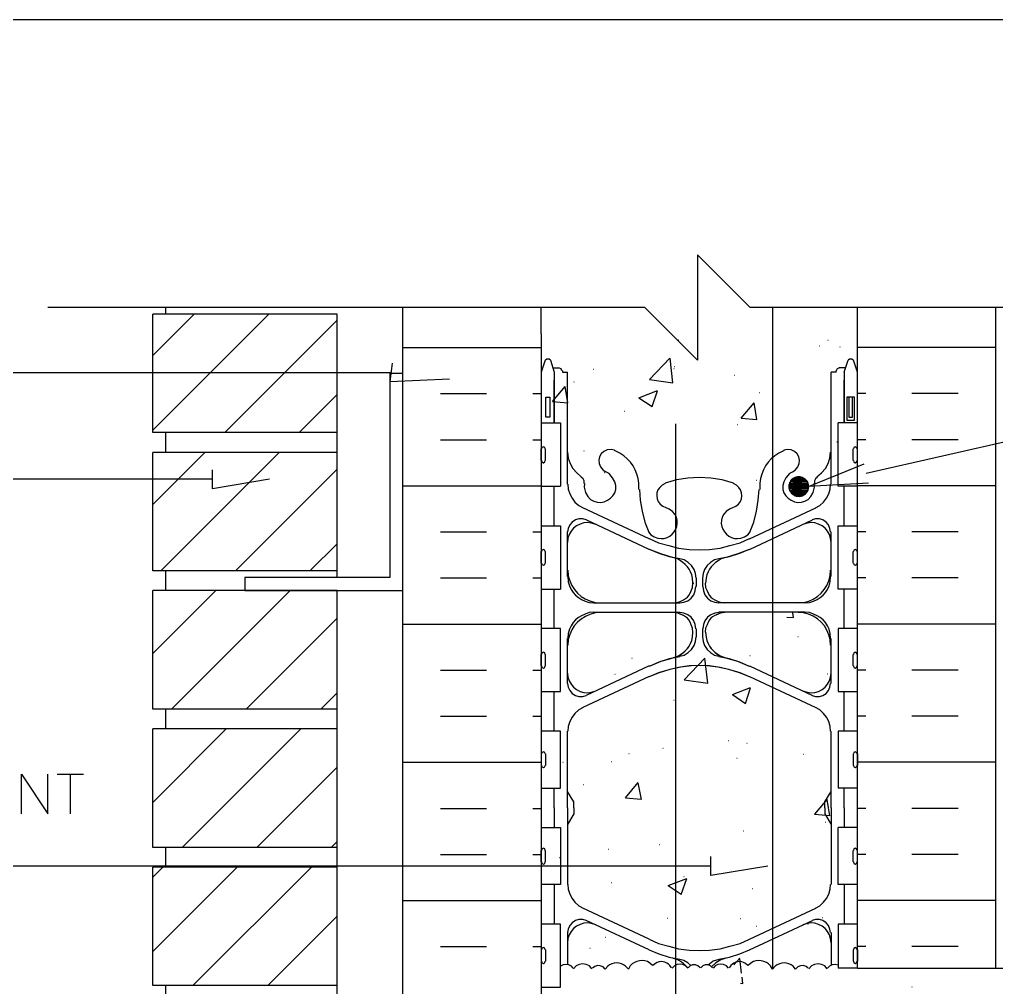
# Model space of a CAD drawing. Header units: millimetres. Extents: x 14 to 201, y 16 to 268.
# Drawn here: x 69.7 to 128.6, y 209.4 to 267.7 of the extents above; entities that cross this region are included whole.
import ezdxf

# ---------------------------------------------------------------- set-up
doc = ezdxf.new("R2010")
doc.units = ezdxf.units.MM
doc.layers.get('0').update_dxf_attribs({"linetype": 'CONTINUOUS'})

msp = doc.modelspace()

# ---------------------------------------------------------------- linework, layer by layer
at = {"color": 0}
for p, q in [((17.0174, 267.716), (198.121, 267.716)), ((110.596, 253.534), (110.596, 247.184)), ((110.596, 253.534), (113.771, 250.359)), ((107.421, 250.359), (71.4375, 250.359)), ((78.5495, 249.957), (78.5495, 250.359)), ((92.837, 248.772), (92.837, 250.359)), ((101.177, 248.772), (101.177, 250.359)), ((110.596, 247.184), (107.421, 250.359)), ((134.917, 250.359), (113.771, 250.359)), ((115.105, 250.359), (115.105, 210.524)), ((120.227, 248.772), (120.227, 250.359)), ((128.567, 248.772), (128.567, 250.359)), ((77.7667, 242.824), (77.7667, 249.957)), ((88.8792, 249.957), (77.7667, 249.957)), ((88.8792, 234.082), (88.8792, 249.957)), ((92.837, 191.622), (92.837, 248.772)), ((101.177, 248.772), (101.177, 191.622)), ((120.227, 210.524), (120.227, 248.772)), ((128.567, 210.524), (128.567, 248.772)), ((92.075, 245.872), (92.2017, 246.994)), ((101.41, 247.184), (101.177, 246.465)), ((101.516, 247.247), (101.431, 247.184)), ((101.643, 247.247), (101.516, 247.247)), ((101.727, 247.184), (101.643, 247.247)), ((101.727, 247.184), (101.96, 246.465)), ((101.896, 246.718), (102.278, 246.718)), ((102.383, 246.655), (102.278, 246.698)), ((119.105, 246.698), (118.999, 246.655)), ((119.508, 246.718), (119.105, 246.718)), ((119.422, 246.465), (119.676, 247.184)), ((119.761, 247.247), (119.676, 247.184)), ((119.888, 247.247), (119.761, 247.247)), ((119.972, 247.184), (119.888, 247.247)), ((120.227, 246.465), (119.994, 247.184)), ((92.1385, 246.422), (37.2745, 246.422)), ((92.837, 246.379), (92.0542, 246.379)), ((92.0542, 246.379), (92.0542, 234.082)), ((92.837, 233.299), (92.837, 246.379)), ((101.177, 246.465), (101.177, 242.019)), ((101.96, 246.465), (101.96, 243.396)), ((102.425, 246.549), (102.383, 246.655)), ((102.446, 246.549), (102.446, 246.465)), ((102.446, 246.549), (102.468, 246.549)), ((102.446, 246.465), (102.765, 246.465)), ((102.765, 239.713), (102.765, 246.465)), ((118.956, 246.465), (118.64, 246.465)), ((118.64, 239.713), (118.64, 246.465)), ((118.999, 246.655), (118.956, 246.549)), ((118.956, 246.465), (118.956, 246.549)), ((119.422, 246.465), (119.422, 243.396)), ((120.227, 242.019), (120.227, 246.465)), ((95.6525, 246.042), (92.075, 245.872)), ((101.96, 243.396), (101.96, 245.979)), ((119.422, 243.396), (119.422, 245.979)), ((120.756, 240.368), (144.06, 245.682)), ((101.451, 243.756), (101.451, 244.961)), ((101.451, 244.961), (101.684, 244.961)), ((101.684, 244.961), (101.684, 243.756)), ((120.057, 244.961), (119.592, 244.961)), ((119.592, 244.961), (119.592, 243.566)), ((119.931, 244.961), (119.718, 244.961)), ((119.718, 244.961), (119.718, 243.756)), ((119.931, 243.756), (119.931, 244.961)), ((120.057, 243.566), (120.057, 244.961)), ((101.684, 243.756), (101.451, 243.756)), ((119.718, 243.756), (119.931, 243.756)), ((101.177, 243.396), (102.342, 243.396)), ((102.342, 243.396), (102.342, 239.586)), ((109.262, 243.353), (109.262, 132.715)), ((120.227, 243.396), (119.063, 243.396)), ((119.063, 239.586), (119.063, 243.396)), ((119.592, 243.566), (120.057, 243.566)), ((88.8792, 242.824), (77.7667, 242.824)), ((78.5495, 241.617), (78.5495, 242.824)), ((77.7667, 234.484), (77.7667, 241.617)), ((88.8792, 241.617), (77.7667, 241.617)), ((101.177, 241.131), (101.177, 241.829)), ((101.177, 241.66), (101.197, 241.66)), ((101.22, 241.913), (101.197, 241.829)), ((101.304, 241.956), (101.22, 241.913)), ((101.388, 241.913), (101.304, 241.956)), ((101.304, 241.956), (101.324, 241.956)), ((101.41, 241.829), (101.388, 241.913)), ((101.431, 241.131), (101.431, 241.829)), ((102.765, 241.639), (102.807, 241.279)), ((105.58, 241.766), (105.388, 241.808)), ((105.917, 241.576), (105.58, 241.745)), ((115.824, 241.745), (115.485, 241.576)), ((115.994, 241.808), (115.804, 241.766)), ((118.576, 241.279), (118.617, 241.639)), ((119.972, 241.131), (119.972, 241.829)), ((120.015, 241.913), (119.994, 241.829)), ((120.1, 241.956), (120.015, 241.913)), ((120.1, 241.956), (120.121, 241.956)), ((120.184, 241.913), (120.1, 241.956)), ((120.205, 241.829), (120.184, 241.913)), ((120.227, 241.131), (120.227, 241.829)), ((120.227, 241.66), (120.247, 241.66)), ((101.177, 241.3), (101.197, 241.3)), ((101.197, 241.131), (101.22, 241.046)), ((101.22, 241.046), (101.304, 241.004)), ((101.304, 241.004), (101.388, 241.046)), ((101.304, 241.004), (101.324, 241.004)), ((101.388, 241.046), (101.41, 241.131)), ((102.807, 241.279), (102.912, 240.961)), ((102.912, 240.961), (103.081, 240.644)), ((117.285, 239.564), (120.629, 240.94)), ((118.3, 240.644), (118.47, 240.961)), ((118.47, 240.961), (118.576, 241.279)), ((119.994, 241.131), (120.015, 241.046)), ((120.015, 241.046), (120.1, 241.004)), ((120.1, 241.004), (120.184, 241.046)), ((120.1, 241.004), (120.121, 241.004)), ((120.184, 241.046), (120.205, 241.131)), ((120.227, 241.3), (120.247, 241.3)), ((81.365, 239.437), (81.365, 240.581)), ((103.081, 240.644), (103.314, 240.391)), ((103.314, 240.391), (103.59, 240.158)), ((104.902, 240.558), (105.071, 240.454)), ((105.261, 240.348), (105.071, 240.454)), ((116.333, 240.454), (116.141, 240.348)), ((116.31, 240.454), (116.48, 240.558)), ((117.792, 240.158), (118.068, 240.391)), ((118.068, 240.391), (118.3, 240.644)), ((81.365, 240.009), (55.0968, 240.009)), ((84.7933, 240.009), (81.365, 239.437)), ((102.785, 239.713), (102.807, 239.416)), ((103.696, 240.029), (103.59, 240.135)), ((103.759, 239.903), (103.696, 240.029)), ((103.759, 239.755), (103.759, 239.903)), ((103.78, 239.755), (103.759, 239.522)), ((107.061, 239.396), (107.061, 239.776)), ((108.649, 239.755), (108.458, 239.649)), ((109.325, 239.966), (108.649, 239.776)), ((110.003, 240.072), (109.325, 239.966)), ((110.702, 240.115), (110.003, 240.072)), ((111.401, 240.072), (110.702, 240.115)), ((112.077, 239.966), (111.401, 240.072)), ((112.755, 239.776), (112.077, 239.966)), ((112.945, 239.649), (112.755, 239.755)), ((114.343, 239.776), (114.343, 239.396)), ((116.163, 239.819), (116.1, 239.649)), ((117.263, 239.67), (116.1, 239.67)), ((116.1, 239.67), (117.285, 239.564)), ((116.1, 239.67), (117.263, 239.67)), ((116.1, 239.649), (116.1, 239.48)), ((117.242, 239.776), (116.12, 239.776)), ((116.12, 239.776), (117.263, 239.67)), ((116.12, 239.776), (117.242, 239.776)), ((117.199, 239.882), (116.184, 239.882)), ((116.184, 239.882), (117.242, 239.776)), ((116.184, 239.882), (117.199, 239.882)), ((117.115, 239.966), (116.247, 239.966)), ((116.247, 239.966), (117.199, 239.882)), ((116.247, 239.966), (117.115, 239.966)), ((117.052, 240.029), (116.333, 240.029)), ((116.333, 240.029), (117.115, 239.966)), ((116.333, 240.029), (117.052, 240.029)), ((116.946, 240.093), (116.417, 240.093)), ((116.417, 240.093), (117.052, 240.029)), ((116.417, 240.093), (116.946, 240.093)), ((116.84, 240.135), (116.523, 240.135)), ((116.523, 240.135), (116.946, 240.093)), ((116.523, 240.135), (116.84, 240.135)), ((116.629, 240.158), (116.84, 240.135)), ((116.629, 240.158), (116.733, 240.158)), ((116.733, 240.158), (116.84, 240.135)), ((116.84, 240.135), (116.946, 240.093)), ((116.946, 240.093), (117.052, 240.029)), ((117.052, 240.029), (117.115, 239.966)), ((117.115, 239.966), (117.199, 239.882)), ((117.263, 239.733), (117.179, 239.903)), ((117.199, 239.882), (117.242, 239.776)), ((117.242, 239.776), (117.263, 239.67)), ((117.285, 239.564), (117.263, 239.733)), ((117.263, 239.67), (117.285, 239.564)), ((120.904, 239.776), (117.285, 239.564)), ((117.644, 239.522), (117.624, 239.755)), ((117.708, 240.029), (117.644, 239.903)), ((117.644, 239.903), (117.644, 239.755)), ((117.814, 240.135), (117.708, 240.029)), ((118.597, 239.416), (118.617, 239.713)), ((101.177, 239.586), (102.342, 239.586)), ((101.96, 237.193), (101.96, 239.586)), ((102.807, 239.416), (102.891, 239.12)), ((102.891, 239.12), (103.039, 238.867)), ((107.104, 239.396), (107.145, 238.738)), ((114.257, 238.738), (114.3, 239.396)), ((117.285, 239.564), (116.1, 239.564)), ((116.1, 239.564), (117.263, 239.459)), ((116.1, 239.564), (117.285, 239.564)), ((116.1, 239.48), (116.163, 239.31)), ((117.263, 239.459), (116.1, 239.459)), ((116.1, 239.459), (117.242, 239.353)), ((116.1, 239.459), (117.263, 239.459)), ((117.242, 239.353), (116.12, 239.353)), ((116.12, 239.353), (117.199, 239.247)), ((116.12, 239.353), (117.242, 239.353)), ((116.163, 239.31), (116.247, 239.163)), ((117.199, 239.247), (116.184, 239.247)), ((116.184, 239.247), (117.115, 239.163)), ((116.184, 239.247), (117.199, 239.247)), ((116.247, 239.163), (116.396, 239.057)), ((117.115, 239.163), (116.247, 239.163)), ((116.247, 239.163), (117.052, 239.077)), ((116.247, 239.163), (117.115, 239.163)), ((117.052, 239.077), (116.333, 239.077)), ((116.333, 239.077), (116.946, 239.034)), ((116.333, 239.077), (117.052, 239.077)), ((116.396, 239.057), (116.566, 238.993)), ((116.903, 239.014), (117.052, 239.099)), ((117.052, 239.077), (116.946, 239.034)), ((117.052, 239.099), (117.179, 239.226)), ((117.115, 239.163), (117.052, 239.077)), ((117.199, 239.247), (117.115, 239.163)), ((117.179, 239.226), (117.263, 239.396)), ((117.242, 239.353), (117.199, 239.247)), ((117.263, 239.459), (117.242, 239.353)), ((117.263, 239.396), (117.285, 239.564)), ((117.285, 239.564), (117.263, 239.459)), ((118.364, 238.867), (118.513, 239.12)), ((118.513, 239.12), (118.597, 239.416)), ((120.227, 239.586), (119.063, 239.586)), ((119.422, 237.193), (119.422, 239.586)), ((103.039, 238.867), (103.208, 238.633)), ((103.208, 238.633), (103.441, 238.421)), ((107.145, 238.738), (107.251, 238.082)), ((114.151, 238.082), (114.257, 238.738)), ((116.946, 239.034), (116.417, 239.034)), ((116.417, 239.034), (116.84, 238.993)), ((116.417, 239.034), (116.946, 239.034)), ((116.84, 238.993), (116.523, 238.993)), ((116.523, 238.993), (116.733, 238.971)), ((116.523, 238.993), (116.84, 238.993)), ((116.566, 238.993), (116.733, 238.971)), ((116.733, 238.971), (116.629, 238.971)), ((116.733, 238.971), (116.903, 239.014)), ((116.84, 238.993), (116.733, 238.971)), ((116.946, 239.034), (116.84, 238.993)), ((117.961, 238.421), (118.194, 238.633)), ((118.194, 238.633), (118.364, 238.867)), ((103.441, 238.421), (103.696, 238.274)), ((107.674, 236.411), (103.674, 238.274)), ((107.674, 236.411), (103.674, 238.274)), ((107.251, 238.082), (107.421, 237.427)), ((108.5, 238.379), (108.692, 238.294)), ((108.882, 238.209), (108.669, 238.294)), ((112.733, 238.294), (112.522, 238.209)), ((112.713, 238.294), (112.903, 238.379)), ((113.728, 236.411), (117.729, 238.274)), ((113.728, 236.411), (117.729, 238.274)), ((113.983, 237.427), (114.151, 238.082)), ((117.708, 238.274), (117.961, 238.421)), ((103.039, 237.427), (102.891, 237.257)), ((103.23, 237.553), (103.039, 237.427)), ((103.441, 237.617), (103.23, 237.553)), ((103.674, 237.617), (103.441, 237.617)), ((103.886, 237.553), (103.674, 237.617)), ((107.674, 235.776), (103.886, 237.553)), ((107.674, 235.776), (103.886, 237.553)), ((104.458, 237.279), (104.203, 237.363)), ((104.458, 237.279), (104.203, 237.363)), ((107.421, 237.427), (107.654, 236.813)), ((113.728, 235.776), (117.518, 237.553)), ((113.728, 235.776), (117.518, 237.553)), ((113.75, 236.813), (113.983, 237.427)), ((117.199, 237.363), (116.946, 237.279)), ((117.199, 237.363), (116.946, 237.279)), ((117.708, 237.617), (117.496, 237.553)), ((117.941, 237.617), (117.708, 237.617)), ((118.153, 237.553), (117.941, 237.617)), ((118.343, 237.427), (118.153, 237.553)), ((118.491, 237.257), (118.343, 237.427)), ((101.177, 237.193), (102.342, 237.193)), ((102.342, 237.193), (102.342, 233.383)), ((102.807, 237.046), (102.765, 236.834)), ((102.765, 234.145), (102.765, 236.834)), ((102.891, 237.257), (102.807, 237.046)), ((107.633, 236.834), (107.781, 236.664)), ((113.622, 236.664), (113.771, 236.834)), ((118.576, 237.046), (118.491, 237.257)), ((118.617, 236.834), (118.576, 237.046)), ((118.64, 234.145), (118.64, 236.834)), ((119.063, 233.383), (119.063, 237.193)), ((119.063, 237.193), (120.227, 237.193)), ((102.785, 236.454), (102.765, 236.198)), ((102.785, 236.454), (102.765, 236.198)), ((107.674, 236.431), (108.246, 236.178)), ((108.246, 236.178), (108.859, 236.008)), ((112.543, 236.008), (113.158, 236.178)), ((113.158, 236.178), (113.728, 236.431)), ((118.64, 236.198), (118.617, 236.454)), ((118.64, 236.198), (118.617, 236.454)), ((101.177, 234.95), (101.177, 235.648)), ((101.22, 235.733), (101.197, 235.648)), ((101.304, 235.776), (101.22, 235.733)), ((101.388, 235.733), (101.304, 235.776)), ((101.304, 235.776), (101.324, 235.776)), ((101.41, 235.648), (101.388, 235.733)), ((101.431, 234.95), (101.431, 235.648)), ((107.674, 235.796), (108.267, 235.543)), ((107.674, 235.796), (108.353, 235.522)), ((108.267, 235.543), (108.882, 235.353)), ((108.353, 235.522), (109.072, 235.31)), ((108.859, 236.008), (109.454, 235.859)), ((109.454, 235.859), (110.087, 235.776)), ((110.087, 235.776), (110.702, 235.755)), ((110.702, 235.755), (111.315, 235.776)), ((111.315, 235.776), (111.95, 235.859)), ((111.95, 235.859), (112.543, 236.008)), ((112.332, 235.31), (113.052, 235.522)), ((112.522, 235.353), (113.135, 235.543)), ((113.052, 235.522), (113.728, 235.796)), ((113.135, 235.543), (113.728, 235.796)), ((119.972, 234.95), (119.972, 235.648)), ((120.015, 235.733), (119.994, 235.648)), ((120.1, 235.776), (120.015, 235.733)), ((120.1, 235.776), (120.121, 235.776)), ((120.184, 235.733), (120.1, 235.776)), ((120.205, 235.648), (120.184, 235.733)), ((120.227, 234.95), (120.227, 235.648)), ((101.177, 235.458), (101.197, 235.458)), ((101.177, 235.119), (101.197, 235.119)), ((101.197, 234.95), (101.22, 234.866)), ((101.388, 234.866), (101.41, 234.95)), ((108.882, 235.353), (109.517, 235.226)), ((109.389, 235.204), (109.115, 235.289)), ((109.791, 235.14), (109.517, 235.204)), ((110.024, 234.993), (109.791, 235.14)), ((110.236, 234.801), (110.024, 234.993)), ((111.379, 234.993), (111.168, 234.801)), ((111.611, 235.14), (111.379, 234.993)), ((111.887, 235.204), (111.611, 235.14)), ((111.887, 235.226), (112.522, 235.353)), ((112.29, 235.289), (112.014, 235.204)), ((119.994, 234.95), (120.015, 234.866)), ((120.184, 234.866), (120.205, 234.95)), ((120.227, 235.458), (120.247, 235.458)), ((120.227, 235.119), (120.247, 235.119)), ((88.8792, 234.484), (77.7667, 234.484)), ((78.5495, 233.299), (78.5495, 234.484)), ((101.22, 234.866), (101.304, 234.823)), ((101.304, 234.823), (101.388, 234.866)), ((101.304, 234.823), (101.324, 234.823)), ((102.785, 234.527), (102.807, 234.188)), ((102.785, 234.527), (102.807, 234.188)), ((110.383, 234.57), (110.236, 234.801)), ((110.469, 234.315), (110.383, 234.57)), ((111.019, 234.57), (110.935, 234.315)), ((111.168, 234.801), (111.019, 234.57)), ((118.597, 234.188), (118.617, 234.527)), ((118.597, 234.188), (118.617, 234.527)), ((120.015, 234.866), (120.1, 234.823)), ((120.1, 234.823), (120.184, 234.866)), ((120.1, 234.823), (120.121, 234.823)), ((92.0542, 234.082), (83.312, 234.082)), ((83.312, 234.082), (83.312, 233.299)), ((102.785, 234.145), (102.807, 233.828)), ((102.785, 234.145), (102.807, 233.828)), ((110.32, 233.743), (110.3, 234.041)), ((110.3, 233.489), (110.32, 233.743)), ((110.342, 233.743), (110.363, 233.743)), ((110.512, 234.041), (110.469, 234.315)), ((110.512, 234.041), (110.512, 233.532)), ((110.935, 234.315), (110.892, 234.041)), ((110.892, 234.041), (110.892, 233.532)), ((111.062, 233.743), (111.082, 233.743)), ((111.062, 233.743), (111.082, 233.489)), ((111.104, 234.041), (111.082, 233.743)), ((118.597, 233.828), (118.617, 234.145)), ((118.597, 233.828), (118.617, 234.145)), ((77.7667, 226.144), (77.7667, 233.299)), ((88.8792, 233.299), (77.7667, 233.299)), ((83.312, 233.299), (92.837, 233.299)), ((88.8792, 191.707), (88.8792, 233.299)), ((101.177, 233.383), (102.342, 233.383)), ((101.96, 231.013), (101.96, 233.383)), ((110.363, 233.046), (110.447, 233.279)), ((110.447, 233.279), (110.49, 233.532)), ((110.913, 233.532), (110.956, 233.279)), ((110.956, 233.279), (111.041, 233.046)), ((120.227, 233.383), (119.063, 233.383)), ((119.422, 231.013), (119.422, 233.383)), ((104.056, 232.58), (104.352, 232.558)), ((104.056, 232.58), (104.352, 232.558)), ((104.352, 232.558), (109.517, 232.558)), ((104.352, 232.558), (109.135, 232.558)), ((104.415, 232.58), (104.754, 232.558)), ((104.415, 232.58), (104.754, 232.558)), ((109.135, 232.558), (109.538, 232.621)), ((109.135, 232.558), (109.389, 232.58)), ((109.517, 232.558), (109.77, 232.601)), ((109.77, 232.601), (110.003, 232.684)), ((110.003, 232.684), (110.216, 232.833)), ((110.216, 232.833), (110.363, 233.046)), ((111.041, 233.046), (111.188, 232.833)), ((111.188, 232.833), (111.401, 232.684)), ((111.401, 232.684), (111.633, 232.601)), ((111.633, 232.601), (111.887, 232.558)), ((111.844, 232.621), (112.247, 232.558)), ((117.052, 232.558), (111.887, 232.558)), ((111.993, 232.58), (112.247, 232.558)), ((117.052, 232.558), (112.247, 232.558)), ((116.65, 232.558), (116.989, 232.58)), ((116.65, 232.558), (116.989, 232.58)), ((117.052, 232.558), (117.348, 232.58)), ((117.052, 232.558), (117.348, 232.58)), ((104.352, 231.987), (104.056, 231.965)), ((104.352, 231.987), (104.056, 231.965)), ((104.352, 231.987), (109.517, 231.987)), ((104.352, 231.987), (109.135, 231.987)), ((117.052, 231.987), (111.887, 231.987)), ((117.052, 231.987), (112.247, 231.987)), ((117.348, 231.965), (117.052, 231.987)), ((117.348, 231.965), (117.052, 231.987)), ((104.754, 231.965), (104.415, 231.944)), ((104.754, 231.965), (104.415, 231.944)), ((109.389, 231.944), (109.135, 231.965)), ((109.411, 231.924), (109.135, 231.965)), ((109.664, 231.838), (109.411, 231.924)), ((109.77, 231.924), (109.517, 231.965)), ((110.003, 231.838), (109.77, 231.924)), ((110.216, 231.691), (110.003, 231.838)), ((110.363, 231.479), (110.216, 231.691)), ((110.447, 231.246), (110.363, 231.479)), ((111.041, 231.479), (110.956, 231.246)), ((111.188, 231.691), (111.041, 231.479)), ((111.401, 231.838), (111.188, 231.691)), ((111.633, 231.924), (111.401, 231.838)), ((111.887, 231.965), (111.633, 231.924)), ((111.971, 231.924), (111.718, 231.838)), ((112.247, 231.965), (111.971, 231.924)), ((112.247, 231.965), (111.993, 231.944)), ((116.989, 231.944), (116.65, 231.965)), ((116.989, 231.944), (116.65, 231.965)), ((102.342, 231.013), (101.177, 231.013)), ((102.342, 227.203), (102.342, 231.013)), ((110.32, 230.78), (110.3, 231.033)), ((110.49, 230.992), (110.447, 231.246)), ((110.512, 230.992), (110.512, 230.504)), ((110.892, 230.992), (110.892, 230.504)), ((110.956, 231.246), (110.913, 230.992)), ((111.082, 231.033), (111.062, 230.78)), ((120.227, 231.013), (119.063, 231.013)), ((119.063, 231.013), (119.063, 227.203)), ((102.765, 227.691), (102.765, 230.4)), ((102.807, 230.717), (102.785, 230.4)), ((102.807, 230.717), (102.785, 230.4)), ((102.807, 230.336), (102.785, 229.997)), ((102.807, 230.336), (102.785, 229.997)), ((110.3, 230.484), (110.32, 230.78)), ((110.383, 229.975), (110.469, 230.23)), ((110.469, 230.23), (110.512, 230.504)), ((110.892, 230.504), (110.935, 230.23)), ((110.935, 230.23), (111.019, 229.975)), ((111.082, 230.78), (111.104, 230.484)), ((118.617, 230.4), (118.597, 230.717)), ((118.617, 230.4), (118.597, 230.717)), ((118.617, 229.997), (118.597, 230.336)), ((118.617, 229.997), (118.597, 230.336)), ((118.64, 227.691), (118.64, 230.4)), ((109.77, 229.574), (110.024, 229.848)), ((110.024, 229.552), (110.236, 229.742)), ((110.236, 229.742), (110.383, 229.975)), ((111.019, 229.975), (111.168, 229.742)), ((111.168, 229.742), (111.379, 229.552)), ((111.379, 229.848), (111.633, 229.574)), ((101.177, 228.749), (101.177, 229.446)), ((101.177, 229.278), (101.197, 229.278)), ((101.22, 229.532), (101.197, 229.446)), ((101.304, 229.574), (101.22, 229.532)), ((101.388, 229.532), (101.304, 229.574)), ((101.304, 229.574), (101.324, 229.574)), ((101.41, 229.446), (101.388, 229.532)), ((101.431, 228.749), (101.431, 229.446)), ((108.882, 229.172), (108.267, 228.98)), ((109.115, 229.213), (108.373, 229.023)), ((109.517, 229.298), (108.882, 229.172)), ((109.115, 229.235), (109.454, 229.362)), ((109.115, 229.235), (109.389, 229.319)), ((109.454, 229.362), (109.77, 229.574)), ((109.517, 229.342), (109.791, 229.405)), ((109.791, 229.405), (110.024, 229.552)), ((111.379, 229.552), (111.611, 229.405)), ((111.611, 229.405), (111.887, 229.342)), ((111.633, 229.574), (111.95, 229.362)), ((112.522, 229.172), (111.887, 229.298)), ((111.95, 229.362), (112.29, 229.235)), ((112.014, 229.319), (112.29, 229.235)), ((113.029, 229.023), (112.29, 229.213)), ((113.135, 228.98), (112.522, 229.172)), ((119.972, 228.749), (119.972, 229.446)), ((120.015, 229.532), (119.994, 229.446)), ((120.1, 229.574), (120.015, 229.532)), ((120.1, 229.574), (120.121, 229.574)), ((120.184, 229.532), (120.1, 229.574)), ((120.205, 229.446), (120.184, 229.532)), ((120.227, 228.749), (120.227, 229.446)), ((120.227, 229.278), (120.247, 229.278)), ((101.177, 228.917), (101.197, 228.917)), ((101.197, 228.749), (101.22, 228.663)), ((101.22, 228.663), (101.304, 228.621)), ((101.304, 228.621), (101.388, 228.663)), ((101.304, 228.621), (101.324, 228.621)), ((101.388, 228.663), (101.41, 228.749)), ((107.674, 228.749), (103.886, 226.97)), ((107.674, 228.749), (103.886, 226.97)), ((108.373, 229.023), (107.674, 228.727)), ((108.267, 228.98), (107.674, 228.727)), ((108.859, 228.516), (108.246, 228.346)), ((108.924, 228.537), (108.289, 228.346)), ((109.454, 228.663), (108.859, 228.516)), ((109.58, 228.684), (108.924, 228.537)), ((110.087, 228.749), (109.454, 228.663)), ((110.236, 228.749), (109.58, 228.684)), ((110.702, 228.769), (110.087, 228.749)), ((111.315, 228.749), (110.702, 228.769)), ((111.824, 228.684), (111.168, 228.749)), ((111.95, 228.663), (111.315, 228.749)), ((112.48, 228.537), (111.824, 228.684)), ((112.543, 228.516), (111.95, 228.663)), ((113.115, 228.346), (112.48, 228.537)), ((113.158, 228.346), (112.543, 228.516)), ((113.728, 228.727), (113.029, 229.023)), ((113.728, 228.727), (113.135, 228.98)), ((113.728, 228.749), (117.518, 226.97)), ((113.728, 228.749), (117.518, 226.97)), ((119.994, 228.749), (120.015, 228.663)), ((120.015, 228.663), (120.1, 228.621)), ((120.1, 228.621), (120.184, 228.663)), ((120.1, 228.621), (120.121, 228.621)), ((120.184, 228.663), (120.205, 228.749)), ((120.227, 228.917), (120.247, 228.917)), ((102.765, 228.324), (102.785, 228.071)), ((102.765, 228.324), (102.785, 228.071)), ((107.674, 228.114), (103.674, 226.251)), ((107.674, 228.114), (103.674, 226.251)), ((108.246, 228.346), (107.674, 228.092)), ((108.289, 228.346), (107.674, 228.092)), ((113.728, 228.092), (113.115, 228.346)), ((113.728, 228.092), (113.158, 228.346)), ((113.728, 228.114), (117.729, 226.251)), ((113.728, 228.114), (117.729, 226.251)), ((118.617, 228.071), (118.64, 228.324)), ((118.617, 228.071), (118.64, 228.324)), ((102.765, 227.691), (102.807, 227.478)), ((102.807, 227.478), (102.891, 227.266)), ((102.891, 227.266), (103.039, 227.096)), ((118.343, 227.096), (118.491, 227.266)), ((118.491, 227.266), (118.576, 227.478)), ((118.576, 227.478), (118.617, 227.691)), ((101.177, 227.203), (102.342, 227.203)), ((101.96, 224.812), (101.96, 227.203)), ((103.039, 227.096), (103.23, 226.97)), ((103.23, 226.97), (103.441, 226.906)), ((103.441, 226.906), (103.674, 226.906)), ((103.674, 226.906), (103.886, 226.97)), ((104.203, 227.161), (104.458, 227.245)), ((104.203, 227.161), (104.458, 227.245)), ((116.946, 227.245), (117.199, 227.161)), ((116.946, 227.245), (117.199, 227.161)), ((117.496, 226.97), (117.708, 226.906)), ((117.708, 226.906), (117.941, 226.906)), ((117.941, 226.906), (118.153, 226.97)), ((118.153, 226.97), (118.343, 227.096)), ((119.063, 227.203), (120.227, 227.203)), ((119.422, 224.812), (119.422, 227.203)), ((88.8792, 226.144), (77.7667, 226.144)), ((78.5495, 224.959), (78.5495, 226.144)), ((103.441, 226.103), (103.208, 225.891)), ((103.696, 226.251), (103.441, 226.103)), ((117.961, 226.103), (117.708, 226.251)), ((118.194, 225.891), (117.961, 226.103)), ((103.039, 225.658), (102.891, 225.404)), ((103.208, 225.891), (103.039, 225.658)), ((118.364, 225.658), (118.194, 225.891)), ((118.513, 225.404), (118.364, 225.658)), ((77.7667, 217.804), (77.7667, 224.959)), ((88.8792, 224.959), (77.7667, 224.959)), ((102.807, 225.108), (102.785, 224.812)), ((102.891, 225.404), (102.807, 225.108)), ((118.597, 225.108), (118.513, 225.404)), ((118.617, 224.812), (118.597, 225.108)), ((102.342, 224.812), (101.177, 224.812)), ((102.342, 221.382), (102.342, 224.812)), ((102.765, 220.197), (102.765, 224.812)), ((118.64, 220.197), (118.64, 224.812)), ((120.227, 224.812), (119.063, 224.812)), ((119.063, 224.812), (119.063, 221.382)), ((101.177, 223.457), (101.177, 222.758)), ((101.177, 223.266), (101.197, 223.266)), ((101.22, 223.541), (101.197, 223.457)), ((101.304, 223.584), (101.22, 223.541)), ((101.388, 223.541), (101.304, 223.584)), ((101.304, 223.584), (101.324, 223.584)), ((101.41, 223.457), (101.388, 223.541)), ((101.431, 223.457), (101.431, 222.758)), ((119.972, 223.457), (119.972, 222.758)), ((120.015, 223.541), (119.994, 223.457)), ((120.1, 223.584), (120.015, 223.541)), ((120.1, 223.584), (120.121, 223.584)), ((120.184, 223.541), (120.1, 223.584)), ((120.205, 223.457), (120.184, 223.541)), ((120.227, 223.457), (120.227, 222.758)), ((120.227, 223.266), (120.247, 223.266)), ((101.177, 222.928), (101.197, 222.928)), ((101.197, 222.758), (101.22, 222.673)), ((101.22, 222.673), (101.304, 222.63)), ((101.304, 222.63), (101.388, 222.673)), ((101.304, 222.63), (101.324, 222.63)), ((101.388, 222.673), (101.41, 222.758)), ((119.994, 222.758), (120.015, 222.673)), ((120.015, 222.673), (120.1, 222.63)), ((120.1, 222.63), (120.184, 222.673)), ((120.1, 222.63), (120.121, 222.63)), ((120.184, 222.673), (120.205, 222.758)), ((120.227, 222.928), (120.247, 222.928)), ((69.85, 219.837), (69.85, 222.229)), ((69.85, 222.229), (71.4375, 219.837)), ((71.4375, 219.837), (71.4375, 222.229)), ((72.0094, 222.229), (73.5969, 222.229)), ((72.7922, 222.229), (72.7922, 219.837)), ((101.177, 221.382), (102.342, 221.382)), ((101.96, 220.197), (101.96, 221.382)), ((120.227, 221.382), (119.063, 221.382)), ((119.422, 220.197), (119.422, 221.382)), ((103.145, 220.556), (102.765, 221.192)), ((118.258, 220.556), (118.64, 221.192)), ((101.96, 220.197), (101.96, 219.012)), ((102.765, 220.197), (102.765, 215.583)), ((103.145, 220.197), (103.145, 220.556)), ((103.145, 220.197), (103.145, 219.837)), ((118.258, 220.197), (118.258, 220.556)), ((118.258, 220.197), (118.258, 219.837)), ((118.64, 220.197), (118.64, 215.583)), ((119.422, 220.197), (119.422, 219.012)), ((103.145, 219.837), (102.765, 219.202)), ((118.258, 219.837), (118.64, 219.202)), ((101.177, 219.012), (102.342, 219.012)), ((102.342, 219.012), (102.342, 215.583)), ((120.227, 219.012), (119.063, 219.012)), ((119.063, 215.583), (119.063, 219.012)), ((88.8792, 217.804), (77.7667, 217.804)), ((78.5495, 216.619), (78.5495, 217.804)), ((101.177, 216.938), (101.177, 217.636)), ((101.177, 217.467), (101.197, 217.467)), ((101.22, 217.72), (101.197, 217.636)), ((101.304, 217.763), (101.22, 217.72)), ((101.388, 217.72), (101.304, 217.763)), ((101.304, 217.763), (101.324, 217.763)), ((101.41, 217.636), (101.388, 217.72)), ((101.431, 216.938), (101.431, 217.636)), ((111.401, 216.112), (111.401, 217.255)), ((119.972, 216.938), (119.972, 217.636)), ((120.015, 217.72), (119.994, 217.636)), ((120.1, 217.763), (120.015, 217.72)), ((120.1, 217.763), (120.121, 217.763)), ((120.184, 217.72), (120.1, 217.763)), ((120.205, 217.636), (120.184, 217.72)), ((120.227, 216.938), (120.227, 217.636)), ((120.227, 217.467), (120.247, 217.467)), ((111.401, 216.683), (61.2345, 216.683)), ((101.177, 217.107), (101.197, 217.107)), ((101.197, 216.938), (101.22, 216.852)), ((101.22, 216.852), (101.304, 216.809)), ((101.304, 216.809), (101.388, 216.852)), ((101.304, 216.809), (101.324, 216.809)), ((101.388, 216.852), (101.41, 216.938)), ((114.829, 216.683), (111.401, 216.112)), ((119.994, 216.938), (120.015, 216.852)), ((120.015, 216.852), (120.1, 216.809)), ((120.1, 216.809), (120.184, 216.852)), ((120.1, 216.809), (120.121, 216.809)), ((120.184, 216.852), (120.205, 216.938)), ((120.227, 217.107), (120.247, 217.107)), ((77.7667, 209.487), (77.7667, 216.619)), ((88.8792, 216.619), (77.7667, 216.619)), ((102.342, 215.583), (101.177, 215.583)), ((101.96, 215.583), (101.96, 213.191)), ((102.785, 215.583), (102.807, 215.287)), ((118.597, 215.287), (118.617, 215.583)), ((120.227, 215.583), (119.063, 215.583)), ((119.422, 215.583), (119.422, 213.191)), ((102.807, 215.287), (102.891, 214.991)), ((102.891, 214.991), (103.039, 214.735)), ((118.364, 214.735), (118.513, 214.991)), ((118.513, 214.991), (118.597, 215.287)), ((103.039, 214.735), (103.208, 214.503)), ((103.208, 214.503), (103.441, 214.292)), ((117.961, 214.292), (118.194, 214.503)), ((118.194, 214.503), (118.364, 214.735)), ((103.441, 214.292), (103.696, 214.143)), ((107.674, 212.28), (103.674, 214.143)), ((113.728, 212.28), (117.729, 214.143)), ((117.708, 214.143), (117.961, 214.292)), ((102.342, 213.191), (101.177, 213.191)), ((102.342, 209.381), (102.342, 213.191)), ((103.039, 213.275), (102.891, 213.105)), ((103.23, 213.403), (103.039, 213.275)), ((103.441, 213.467), (103.23, 213.403)), ((103.674, 213.467), (103.441, 213.467)), ((103.886, 213.403), (103.674, 213.467)), ((107.674, 211.646), (103.886, 213.403)), ((104.458, 213.148), (104.203, 213.233)), ((113.728, 211.646), (117.518, 213.403)), ((117.199, 213.233), (116.946, 213.148)), ((117.708, 213.467), (117.496, 213.403)), ((117.941, 213.467), (117.708, 213.467)), ((118.153, 213.403), (117.941, 213.467)), ((118.343, 213.275), (118.153, 213.403)), ((118.491, 213.105), (118.343, 213.275)), ((120.227, 213.191), (119.063, 213.191)), ((119.063, 213.191), (119.063, 210.524)), ((102.807, 212.894), (102.765, 212.682)), ((102.765, 212.682), (102.765, 210.757)), ((102.891, 213.105), (102.807, 212.894)), ((118.576, 212.894), (118.491, 213.105)), ((118.617, 212.682), (118.576, 212.894)), ((118.64, 212.682), (118.64, 210.715)), ((102.785, 212.322), (102.765, 212.069)), ((107.674, 212.28), (108.246, 212.027)), ((108.246, 212.027), (108.859, 211.857)), ((112.543, 211.857), (113.158, 212.027)), ((113.158, 212.027), (113.728, 212.28)), ((118.64, 212.069), (118.617, 212.322)), ((101.177, 211.646), (101.177, 210.947)), ((101.177, 211.454), (101.197, 211.454)), ((101.22, 211.73), (101.197, 211.646)), ((101.304, 211.773), (101.22, 211.73)), ((101.388, 211.73), (101.304, 211.773)), ((101.304, 211.773), (101.324, 211.773)), ((101.41, 211.646), (101.388, 211.73)), ((101.431, 211.646), (101.431, 210.947)), ((107.674, 211.646), (108.267, 211.391)), ((108.267, 211.391), (108.882, 211.201)), ((108.859, 211.857), (109.454, 211.709)), ((109.454, 211.709), (110.087, 211.624)), ((110.087, 211.624), (110.702, 211.603)), ((110.702, 211.603), (111.315, 211.624)), ((111.315, 211.624), (111.95, 211.709)), ((111.95, 211.709), (112.543, 211.857)), ((112.522, 211.201), (113.135, 211.391)), ((113.135, 211.391), (113.728, 211.646)), ((119.972, 211.646), (119.972, 210.947)), ((120.015, 211.73), (119.994, 211.646)), ((120.1, 211.773), (120.015, 211.73)), ((120.1, 211.773), (120.121, 211.773)), ((120.184, 211.73), (120.1, 211.773)), ((120.205, 211.646), (120.184, 211.73)), ((120.227, 211.646), (120.227, 210.947)), ((120.227, 211.454), (120.247, 211.454)), ((101.177, 211.117), (101.197, 211.117)), ((101.197, 210.947), (101.22, 210.862)), ((101.22, 210.862), (101.304, 210.821)), ((101.304, 210.821), (101.388, 210.862)), ((101.304, 210.821), (101.324, 210.821)), ((101.388, 210.862), (101.41, 210.947)), ((108.882, 211.201), (109.517, 211.074)), ((109.454, 211.011), (109.115, 211.138)), ((109.75, 210.821), (109.454, 211.011)), ((109.77, 210.989), (109.517, 211.054)), ((110.003, 210.545), (109.75, 210.821)), ((110.003, 210.862), (109.77, 210.989)), ((110.193, 210.692), (110.003, 210.862)), ((111.528, 210.947), (111.231, 210.715)), ((111.697, 210.862), (111.464, 210.629)), ((111.887, 211.054), (111.528, 210.947)), ((111.993, 211.031), (111.697, 210.862)), ((111.887, 211.074), (112.522, 211.201)), ((112.29, 211.138), (111.993, 211.031)), ((119.994, 210.947), (120.015, 210.862)), ((120.015, 210.862), (120.1, 210.821)), ((120.1, 210.821), (120.184, 210.862)), ((120.1, 210.821), (120.121, 210.821)), ((120.184, 210.862), (120.205, 210.947)), ((120.227, 211.117), (120.247, 211.117)), ((120.227, 210.524), (119.063, 210.524)), ((120.227, 210.524), (178.965, 210.524)), ((88.8792, 209.487), (77.7667, 209.487)), ((78.5495, 208.279), (78.5495, 209.487)), ((101.177, 209.381), (102.342, 209.381))]:
    msp.add_line(p, q, dxfattribs=at)
at = {"color": 252}
for p, q in [((77.7667, 247.46), (80.264, 249.957)), ((77.7667, 242.971), (84.7506, 249.957)), ((82.1048, 242.824), (88.8792, 249.597)), ((92.837, 247.946), (101.177, 247.946)), ((109.454, 248.412), (109.474, 248.412)), ((117.92, 248.053), (117.941, 248.053)), ((118.449, 248.392), (118.47, 248.392)), ((119.169, 247.989), (119.189, 247.989)), ((128.567, 247.946), (120.227, 247.946)), ((107.696, 246.02), (108.924, 247.311)), ((109.115, 245.809), (108.945, 247.311)), ((109.198, 246.804), (109.221, 246.804)), ((104.309, 246.634), (104.33, 246.634)), ((109.157, 246.676), (109.178, 246.676)), ((112.796, 246.275), (112.819, 246.275)), ((101.854, 244.687), (102.616, 245.597)), ((102.785, 244.602), (102.616, 245.597)), ((103.145, 245.872), (103.167, 245.872)), ((107.696, 246.02), (109.115, 245.809)), ((86.5932, 242.824), (88.8792, 245.11)), ((95.1011, 245.173), (97.875, 245.173)), ((100.668, 245.173), (101.177, 245.173)), ((107.061, 244.92), (108.183, 245.364)), ((107.866, 244.391), (108.183, 245.343)), ((114.321, 245.237), (114.343, 245.237)), ((120.734, 245.173), (120.227, 245.173)), ((126.301, 245.173), (123.508, 245.173)), ((101.854, 244.687), (102.785, 244.602)), ((107.061, 244.92), (107.866, 244.391)), ((113.221, 243.692), (114.004, 244.602)), ((114.173, 243.607), (114.004, 244.602)), ((106.172, 244.115), (106.193, 244.115)), ((113.009, 243.31), (113.029, 243.31)), ((113.221, 243.692), (114.173, 243.607)), ((95.1011, 242.379), (97.875, 242.379)), ((100.668, 242.379), (101.177, 242.379)), ((118.979, 242.252), (118.999, 242.252)), ((120.734, 242.379), (120.227, 242.379)), ((126.301, 242.379), (123.508, 242.379)), ((77.7667, 238.485), (80.899, 241.617)), ((78.2532, 234.484), (85.386, 241.617)), ((103.737, 241.723), (103.759, 241.723)), ((128.567, 241.703), (128.588, 241.703)), ((82.7401, 234.484), (88.8792, 240.622)), ((104.965, 240.411), (104.987, 240.411)), ((114.131, 239.945), (114.151, 239.945)), ((92.837, 239.606), (101.177, 239.606)), ((128.567, 239.606), (120.227, 239.606)), ((95.1011, 236.834), (97.875, 236.834)), ((100.668, 236.834), (101.177, 236.834)), ((120.734, 236.834), (120.227, 236.834)), ((126.301, 236.834), (123.508, 236.834)), ((87.2285, 234.484), (88.8792, 236.115)), ((95.1011, 234.061), (97.875, 234.061)), ((100.668, 234.061), (101.177, 234.061)), ((120.734, 234.061), (120.227, 234.061)), ((126.301, 234.061), (123.508, 234.061)), ((77.7667, 229.509), (81.5552, 233.299)), ((78.8885, 226.144), (86.0418, 233.299)), ((83.396, 226.144), (88.8792, 231.626)), ((115.971, 231.691), (116.374, 231.669)), ((116.374, 231.669), (116.333, 231.944)), ((92.837, 231.267), (101.177, 231.267)), ((128.567, 231.267), (120.227, 231.267)), ((116.629, 230.527), (116.65, 230.527)), ((106.638, 229.213), (106.659, 229.213)), ((109.791, 227.922), (111.041, 229.213)), ((111.209, 227.711), (111.041, 229.213)), ((113.75, 229.383), (113.771, 229.383)), ((95.1011, 228.494), (97.875, 228.494)), ((100.668, 228.494), (101.177, 228.494)), ((120.734, 228.494), (120.227, 228.494)), ((126.301, 228.494), (123.508, 228.494)), ((105.6, 228.261), (105.621, 228.261)), ((109.791, 227.922), (111.209, 227.711)), ((118.407, 228.283), (118.427, 228.283)), ((112.692, 227.033), (113.792, 227.458)), ((113.475, 226.483), (113.792, 227.435)), ((87.8844, 226.144), (88.8792, 227.139)), ((109.157, 226.696), (109.178, 226.696)), ((112.692, 227.033), (113.475, 226.483)), ((95.1011, 225.721), (97.875, 225.721)), ((100.668, 225.721), (101.177, 225.721)), ((120.734, 225.721), (120.227, 225.721)), ((126.301, 225.721), (123.508, 225.721)), ((77.7667, 220.514), (82.1902, 224.959)), ((79.5443, 217.804), (86.6771, 224.959)), ((108.5, 223.795), (108.522, 223.795)), ((112.459, 224.26), (112.48, 224.26)), ((113.558, 224.091), (113.581, 224.091)), ((106.446, 223.478), (106.469, 223.478)), ((112.966, 223.202), (112.988, 223.202)), ((116.989, 223.435), (117.009, 223.435)), ((84.0313, 217.804), (88.8792, 222.653)), ((92.837, 222.948), (101.177, 222.948)), ((102.468, 222.948), (102.489, 222.948)), ((105.41, 222.992), (105.431, 222.992)), ((128.567, 222.948), (120.227, 222.948)), ((103.696, 221.615), (103.717, 221.615)), ((106.256, 220.811), (107.018, 221.721)), ((107.208, 220.705), (107.018, 221.7)), ((106.256, 220.811), (107.188, 220.726)), ((117.961, 220.197), (117.644, 219.817)), ((118.407, 220.726), (117.961, 220.197)), ((118.491, 220.197), (118.407, 220.705)), ((118.576, 219.71), (118.491, 220.197)), ((95.1011, 220.154), (97.875, 220.154)), ((100.668, 220.154), (101.177, 220.154)), ((117.644, 219.817), (118.576, 219.731)), ((120.734, 220.154), (120.227, 220.154)), ((126.301, 220.154), (123.508, 220.154)), ((118.3, 219.329), (118.321, 219.329)), ((113.368, 218.821), (113.391, 218.821)), ((88.5197, 217.804), (88.8792, 218.166)), ((108.289, 217.996), (108.31, 217.996)), ((95.1011, 217.381), (97.875, 217.381)), ((100.668, 217.381), (101.177, 217.381)), ((105.22, 217.7), (105.241, 217.7)), ((119.02, 217.657), (119.042, 217.657)), ((120.734, 217.381), (120.227, 217.381)), ((126.301, 217.381), (123.508, 217.381)), ((102.278, 217.212), (102.299, 217.212)), ((77.7667, 216.027), (78.3594, 216.619)), ((77.7667, 211.54), (82.8463, 216.619)), ((80.1797, 209.487), (87.3333, 216.619)), ((105.41, 215.688), (105.431, 215.688)), ((108.818, 215.52), (109.94, 215.943)), ((108.818, 215.52), (109.601, 214.991)), ((109.601, 214.968), (109.94, 215.943)), ((109.77, 216.069), (109.791, 216.069)), ((113.897, 215.328), (113.92, 215.328)), ((92.837, 214.609), (101.177, 214.609)), ((128.567, 214.609), (120.227, 214.609)), ((84.6875, 209.487), (88.8792, 213.677)), ((108.755, 213.551), (108.775, 213.551)), ((113.178, 213.53), (113.199, 213.53)), ((117.242, 213.191), (117.263, 213.191)), ((118.11, 213.593), (118.131, 213.593)), ((114.131, 213.064), (114.151, 213.064)), ((105.029, 212.408), (105.051, 212.408)), ((95.1011, 211.836), (97.875, 211.836)), ((100.668, 211.836), (101.177, 211.836)), ((104.097, 211.73), (104.119, 211.73)), ((120.734, 211.836), (120.227, 211.836)), ((126.301, 211.836), (123.508, 211.836)), ((103.674, 210.798), (103.463, 210.757)), ((103.886, 210.757), (103.674, 210.798)), ((107.887, 210.692), (107.717, 210.841)), ((108.056, 210.821), (107.907, 210.692)), ((109.538, 210.778), (109.368, 210.757)), ((109.707, 210.757), (109.538, 210.778)), ((111.993, 210.778), (111.824, 210.757)), ((112.163, 210.757), (111.993, 210.778)), ((112.776, 210.735), (113.135, 211.138)), ((113.242, 210.228), (113.135, 211.117)), ((113.622, 210.692), (113.475, 210.821)), ((113.814, 210.841), (113.644, 210.692)), ((117.855, 210.798), (117.644, 210.757)), ((118.068, 210.757), (117.855, 210.798)), ((102.489, 210.735), (102.342, 210.651)), ((102.658, 210.757), (102.489, 210.735)), ((102.828, 210.735), (102.658, 210.757)), ((102.997, 210.651), (102.828, 210.735)), ((103.104, 210.524), (102.997, 210.651)), ((103.271, 210.672), (103.124, 210.502)), ((103.463, 210.757), (103.271, 210.672)), ((104.076, 210.672), (103.886, 210.757)), ((104.225, 210.502), (104.076, 210.672)), ((104.395, 210.629), (104.267, 210.524)), ((104.563, 210.692), (104.395, 210.629)), ((104.732, 210.672), (104.563, 210.692)), ((104.902, 210.608), (104.732, 210.672)), ((105.029, 210.482), (104.902, 210.608)), ((105.178, 210.651), (105.029, 210.482)), ((106.426, 210.482), (106.256, 210.651)), ((106.532, 210.672), (106.426, 210.482)), ((109.029, 210.545), (108.924, 210.692)), ((109.198, 210.672), (109.072, 210.524)), ((109.368, 210.757), (109.198, 210.672)), ((109.877, 210.672), (109.707, 210.757)), ((110.003, 210.524), (109.877, 210.672)), ((110.151, 210.672), (110.024, 210.545)), ((110.3, 210.735), (110.151, 210.672)), ((110.469, 210.735), (110.3, 210.735)), ((110.617, 210.672), (110.469, 210.735)), ((110.745, 210.545), (110.617, 210.672)), ((110.913, 210.672), (110.786, 210.545)), ((111.062, 210.735), (110.913, 210.672)), ((111.231, 210.735), (111.062, 210.735)), ((111.379, 210.672), (111.231, 210.735)), ((111.505, 210.545), (111.379, 210.672)), ((111.654, 210.672), (111.528, 210.524)), ((111.824, 210.757), (111.654, 210.672)), ((112.332, 210.672), (112.163, 210.757)), ((112.459, 210.524), (112.332, 210.672)), ((112.606, 210.692), (112.5, 210.545)), ((115.105, 210.482), (114.999, 210.672)), ((115.274, 210.651), (115.105, 210.482)), ((116.501, 210.482), (116.353, 210.651)), ((116.629, 210.608), (116.501, 210.482)), ((116.797, 210.672), (116.629, 210.608)), ((116.967, 210.692), (116.797, 210.672)), ((117.136, 210.629), (116.967, 210.692)), ((117.263, 210.524), (117.136, 210.629)), ((117.454, 210.672), (117.306, 210.502)), ((117.644, 210.757), (117.454, 210.672)), ((118.258, 210.672), (118.068, 210.757)), ((118.407, 210.502), (118.258, 210.672)), ((118.554, 210.651), (118.427, 210.524)), ((118.703, 210.735), (118.554, 210.651)), ((118.893, 210.757), (118.703, 210.735)), ((119.063, 210.715), (118.893, 210.757)), ((119.316, 210.524), (119.316, 210.545)), ((119.338, 210.545), (119.338, 210.524)), ((113.178, 209.634), (113.326, 209.613)), ((113.326, 209.613), (113.284, 209.995)), ((123.508, 209.401), (123.529, 209.401))]:
    msp.add_line(p, q, dxfattribs=at)
at = {"color": 0}
for points in [[(105.388, 241.808), (104.677, 241.818), (104.404, 241.022), (104.902, 240.558)], [(107.061, 239.776), (106.978, 240.528), (106.575, 241.187), (105.917, 241.576)], [(115.485, 241.576), (114.829, 241.187), (114.424, 240.528), (114.343, 239.776)], [(116.48, 240.558), (116.978, 241.02), (116.705, 241.818), (115.994, 241.808)], [(103.759, 239.522), (104.111, 237.648), (106.663, 239.022), (105.261, 240.348)], [(116.141, 240.348), (114.741, 239.021), (117.293, 237.648), (117.644, 239.522)], [(117.179, 239.903), (116.909, 240.287), (116.315, 240.202), (116.163, 239.819)], [(108.458, 239.649), (108.015, 239.332), (108.022, 238.672), (108.5, 238.379)], [(112.903, 238.379), (113.381, 238.672), (113.388, 239.332), (112.945, 239.649)], [(107.781, 236.664), (108.88, 235.818), (110.074, 237.456), (108.882, 238.209)], [(112.522, 238.209), (111.329, 237.456), (112.522, 235.818), (113.622, 236.664)], [(104.203, 237.363), (103.582, 237.506), (102.911, 237.082), (102.785, 236.454)], [(104.203, 237.363), (103.582, 237.506), (102.911, 237.082), (102.785, 236.454)], [(118.617, 236.454), (118.493, 237.082), (117.822, 237.506), (117.199, 237.363)], [(118.617, 236.454), (118.493, 237.082), (117.822, 237.506), (117.199, 237.363)], [(110.3, 234.041), (110.188, 234.61), (109.867, 234.915), (109.389, 235.204)], [(112.014, 235.204), (111.537, 234.915), (111.216, 234.61), (111.104, 234.041)], [(102.807, 234.188), (103, 233.328), (103.555, 232.773), (104.415, 232.58)], [(102.807, 234.188), (103, 233.328), (103.555, 232.773), (104.415, 232.58)], [(102.807, 233.828), (102.988, 233.134), (103.379, 232.786), (104.056, 232.58)], [(102.807, 233.828), (102.988, 233.134), (103.379, 232.786), (104.056, 232.58)], [(116.989, 232.58), (117.835, 232.747), (118.415, 233.353), (118.597, 234.188)], [(116.989, 232.58), (117.835, 232.747), (118.415, 233.353), (118.597, 234.188)], [(117.348, 232.58), (118.025, 232.786), (118.416, 233.134), (118.597, 233.828)], [(117.348, 232.58), (118.025, 232.786), (118.416, 233.134), (118.597, 233.828)], [(109.389, 232.58), (109.987, 232.814), (110.064, 232.893), (110.3, 233.489)], [(111.082, 233.489), (111.318, 232.893), (111.395, 232.814), (111.993, 232.58)], [(104.056, 231.965), (103.379, 231.757), (102.988, 231.411), (102.807, 230.717)], [(104.056, 231.965), (103.379, 231.757), (102.988, 231.411), (102.807, 230.717)], [(104.415, 231.944), (103.58, 231.763), (102.973, 231.181), (102.807, 230.336)], [(104.415, 231.944), (103.58, 231.763), (102.973, 231.181), (102.807, 230.336)], [(110.3, 231.033), (110.064, 231.632), (109.987, 231.709), (109.389, 231.944)], [(111.993, 231.944), (111.395, 231.709), (111.318, 231.632), (111.082, 231.033)], [(118.597, 230.336), (118.438, 231.163), (117.815, 231.786), (116.989, 231.944)], [(118.597, 230.336), (118.438, 231.163), (117.815, 231.786), (116.989, 231.944)], [(118.597, 230.717), (118.416, 231.411), (118.025, 231.757), (117.348, 231.965)], [(118.597, 230.717), (118.416, 231.411), (118.025, 231.757), (117.348, 231.965)], [(109.389, 229.319), (109.867, 229.609), (110.188, 229.915), (110.3, 230.484)], [(111.104, 230.484), (111.216, 229.915), (111.537, 229.609), (112.014, 229.319)], [(102.785, 228.071), (102.911, 227.443), (103.582, 227.018), (104.203, 227.161)], [(102.785, 228.071), (102.911, 227.443), (103.582, 227.018), (104.203, 227.161)], [(117.199, 227.161), (117.822, 227.018), (118.493, 227.443), (118.617, 228.071)], [(117.199, 227.161), (117.822, 227.018), (118.493, 227.443), (118.617, 228.071)], [(104.203, 213.233), (103.582, 213.377), (102.911, 212.953), (102.785, 212.322)], [(118.617, 212.322), (118.493, 212.953), (117.822, 213.377), (117.199, 213.233)]]:
    msp.add_open_spline(points, degree=3, dxfattribs=at)
at = {"color": 252}
for points in [[(106.256, 210.651), (105.963, 210.925), (105.476, 210.905), (105.178, 210.651)], [(107.717, 210.841), (107.346, 211.117), (106.827, 211.004), (106.532, 210.672)], [(108.924, 210.692), (108.719, 210.942), (108.322, 211.011), (108.056, 210.821)], [(113.475, 210.821), (113.209, 211.011), (112.812, 210.942), (112.606, 210.692)], [(114.999, 210.672), (114.704, 211.004), (114.184, 211.117), (113.814, 210.841)], [(116.353, 210.651), (116.053, 210.905), (115.568, 210.925), (115.274, 210.651)]]:
    msp.add_open_spline(points, degree=3, dxfattribs=at)

doc.saveas('drawing.dxf')
